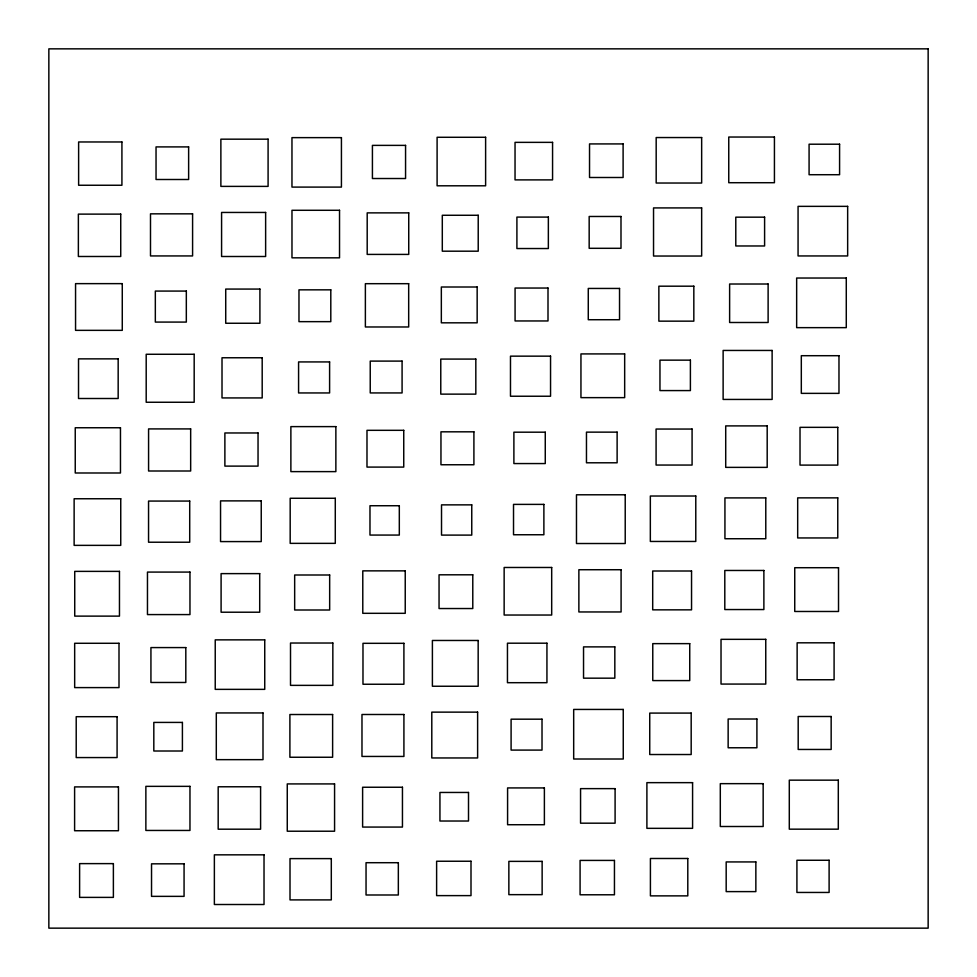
<?xml version="1.0" encoding="UTF-8"?>
<svg xmlns="http://www.w3.org/2000/svg" width="977" height="977" viewBox="0 0 977 977"><rect width="100%" height="100%" fill="white"/><g stroke="black" fill="none" stroke-linecap="round" stroke-linejoin="round"><path stroke-width="1.47" d="M928.15 48.85L48.85 48.85L48.85 928.15L928.15 928.15L928.15 48.85M774.431 137.036L728.757 137.036L728.757 182.711L774.431 182.711L774.431 137.036M485.618 137.281L437.098 137.281L437.098 185.801L485.618 185.801L485.618 137.281M341.425 137.635L291.964 137.635L291.964 187.095L341.425 187.095L341.425 137.635M701.657 137.549L656.178 137.549L656.178 183.029L701.657 183.029L701.657 137.549M268.089 139.174L220.875 139.174L220.875 186.387L268.089 186.387L268.089 139.174M121.917 141.97L78.624 141.97L78.624 185.251L121.917 185.251L121.917 141.97M552.567 142.361L515.038 142.361L515.038 179.89L552.567 179.89L552.567 142.361M623.106 143.924L589.534 143.924L589.534 177.496L623.106 177.496L623.106 143.924M839.585 144.205L809.078 144.205L809.078 174.712L839.585 174.712L839.585 144.205M405.565 145.378L372.42 145.378L372.42 178.522L405.565 178.522L405.565 145.378M188.634 146.904L156.039 146.904L156.039 179.499L188.634 179.499L188.634 146.904M847.657 206.355L798.062 206.355L798.062 255.95L847.657 255.95L847.657 206.355M701.657 207.918L653.54 207.918L653.54 256.035L701.657 256.035L701.657 207.918M339.532 210.287L291.976 210.287L291.976 257.83L339.532 257.83L339.532 210.287M265.634 212.449L221.584 212.449L221.584 256.499L265.634 256.499L265.634 212.449M408.74 212.876L367.193 212.876L367.193 254.411L408.74 254.411L408.74 212.876M192.591 213.841L150.495 213.841L150.495 255.937L192.591 255.937L192.591 213.841M120.733 214.122L78.368 214.122L78.368 256.487L120.733 256.487L120.733 214.122M478.217 215.27L442.3 215.27L442.3 251.187L478.217 251.187L478.217 215.27M620.993 216.479L589.168 216.479L589.168 248.305L620.993 248.305L620.993 216.479M548.353 217.089L516.906 217.089L516.906 248.537L548.353 248.537L548.353 217.089M764.6 217.163L735.791 217.163L735.791 245.972L764.6 245.972L764.6 217.163M846.277 278.03L796.658 278.03L796.658 327.649L846.277 327.649L846.277 278.03M122.272 283.635L75.559 283.635L75.559 330.348L122.272 330.348L122.272 283.635M408.679 283.684L365.374 283.684L365.374 326.977L408.679 326.977L408.679 283.684M768.117 284.014L729.624 284.014L729.624 322.495L768.117 322.495L768.117 284.014M693.829 286.188L658.864 286.188L658.864 321.152L693.829 321.152L693.829 286.188M477.155 287.006L441.335 287.006L441.335 322.825L477.155 322.825L477.155 287.006M547.999 288.044L515.074 288.044L515.074 320.957L547.999 320.957L547.999 288.044M619.54 288.447L588.276 288.447L588.276 319.723L619.54 319.723L619.54 288.447M259.906 289.07L225.724 289.07L225.724 323.253L259.906 323.253L259.906 289.07M330.8 289.839L298.974 289.839L298.974 321.653L330.8 321.653L330.8 289.839M186.326 291.073L155.331 291.073L155.331 322.08L186.326 322.08L186.326 291.073M772.123 350.45L723.127 350.45L723.127 399.434L772.123 399.434L772.123 350.45M624.669 353.918L580.949 353.918L580.949 397.639L624.669 397.639L624.669 353.918M194.179 354.272L146.196 354.272L146.196 402.255L194.179 402.255L194.179 354.272M838.974 355.701L801.311 355.701L801.311 393.365L838.974 393.365L838.974 355.701M550.552 356.153L510.482 356.153L510.482 396.235L550.552 396.235L550.552 356.153M262.19 357.765L222.011 357.765L222.011 397.932L262.19 397.932L262.19 357.765M118.168 358.864L78.526 358.864L78.526 398.506L118.168 398.506L118.168 358.864M475.823 359.084L440.774 359.084L440.774 394.134L475.823 394.134L475.823 359.084M690.397 360.147L659.963 360.147L659.963 390.58L690.397 390.58L690.397 360.147M402.084 361.099L370.234 361.099L370.234 392.937L402.084 392.937L402.084 361.099M329.603 361.93L298.583 361.93L298.583 392.949L329.603 392.949L329.603 361.93M767.189 425.899L725.716 425.899L725.716 467.372L767.189 467.372L767.189 425.899M335.868 426.619L290.877 426.619L290.877 471.622L335.868 471.622L335.868 426.619M837.777 427.34L800.016 427.34L800.016 465.101L837.777 465.101L837.777 427.34M120.464 427.755L75.241 427.755L75.241 472.99L120.464 472.99L120.464 427.755M190.662 428.915L148.577 428.915L148.577 470.999L190.662 470.999L190.662 428.915M692.082 429.05L656.08 429.05L656.08 465.052L692.082 465.052L692.082 429.05M403.745 430.32L366.986 430.32L366.986 467.091L403.745 467.091L403.745 430.32M473.906 431.822L440.957 431.822L440.957 464.759L473.906 464.759L473.906 431.822M617.122 432.139L586.469 432.139L586.469 462.793L617.122 462.793L617.122 432.139M545.264 432.188L513.89 432.188L513.89 463.562L545.264 463.562L545.264 432.188M258.038 432.97L224.881 432.97L224.881 466.114L258.038 466.114L258.038 432.97M625.219 494.789L576.479 494.789L576.479 543.517L625.219 543.517L625.219 494.789M695.783 496.023L650.34 496.023L650.34 541.453L695.783 541.453L695.783 496.023M765.785 497.904L724.934 497.904L724.934 538.742L765.785 538.742L765.785 497.904M837.765 497.867L797.684 497.867L797.684 537.948L837.765 537.948L837.765 497.867M335.282 498.27L290.181 498.27L290.181 543.359L335.282 543.359L335.282 498.27M120.745 498.758L74.13 498.758L74.13 545.361L120.745 545.361L120.745 498.758M261.238 500.883L220.546 500.883L220.546 541.588L261.238 541.588L261.238 500.883M189.709 501.067L148.553 501.067L148.553 542.223L189.709 542.223L189.709 501.067M543.884 504.388L513.523 504.388L513.523 534.749L543.884 534.749L543.884 504.388M471.757 504.865L441.519 504.865L441.519 535.103L471.757 535.103L471.757 504.865M399.312 505.732L369.978 505.732L369.978 535.066L399.312 535.066L399.312 505.732M551.687 567.478L504.144 567.478L504.144 615.034L551.687 615.034L551.687 567.478M838.522 567.71L794.741 567.71L794.741 611.48L838.522 611.48L838.522 567.71M621.091 569.725L578.872 569.725L578.872 611.956L621.091 611.956L621.091 569.725M763.88 570.47L724.8 570.47L724.8 609.55L763.88 609.55L763.88 570.47M405.235 570.861L362.785 570.861L362.785 613.312L405.235 613.312L405.235 570.861M691.545 571.008L652.697 571.008L652.697 609.843L691.545 609.843L691.545 571.008M119.463 571.374L74.728 571.374L74.728 616.121L119.463 616.121L119.463 571.374M189.965 572.082L147.466 572.082L147.466 614.582L189.965 614.582L189.965 572.082M259.699 573.621L221.095 573.621L221.095 612.213L259.699 612.213L259.699 573.621M472.783 574.806L439.052 574.806L439.052 608.537L472.783 608.537L472.783 574.806M329.664 575.001L294.663 575.001L294.663 610.002L329.664 610.002L329.664 575.001M765.76 639.337L721.026 639.337L721.026 684.071L765.76 684.071L765.76 639.337M264.743 639.862L215.233 639.862L215.233 689.359L264.743 689.359L264.743 639.862M478.168 640.472L432.396 640.472L432.396 686.245L478.168 686.245L478.168 640.472M834.089 642.817L797.134 642.817L797.134 679.76L834.089 679.76L834.089 642.817M332.839 643.025L290.511 643.025L290.511 685.365L332.839 685.365L332.839 643.025M546.937 643.196L507.454 643.196L507.454 682.691L546.937 682.691L546.937 643.196M118.999 643.281L74.667 643.281L74.667 687.6L118.999 687.6L118.999 643.281M403.904 643.318L362.98 643.318L362.98 684.242L403.904 684.242L403.904 643.318M689.738 643.635L652.77 643.635L652.77 680.59L689.738 680.59L689.738 643.635M614.826 646.884L583.538 646.884L583.538 678.172L614.826 678.172L614.826 646.884M185.813 647.58L150.934 647.58L150.934 682.471L185.813 682.471L185.813 647.58M623.253 709.436L573.682 709.436L573.682 759.007L623.253 759.007L623.253 709.436M477.619 712.135L431.797 712.135L431.797 757.957L477.619 757.957L477.619 712.135M262.996 712.941L216.296 712.941L216.296 759.654L262.996 759.654L262.996 712.941M691.179 713.088L649.742 713.088L649.742 754.525L691.179 754.525L691.179 713.088M403.916 714.492L361.978 714.492L361.978 756.442L403.916 756.442L403.916 714.492M332.62 714.517L289.9 714.517L289.9 757.248L332.62 757.248L332.62 714.517M831.158 716.495L798.185 716.495L798.185 749.457L831.158 749.457L831.158 716.495M117.081 716.691L76.206 716.691L76.206 757.566L117.081 757.566L117.081 716.691M542.015 719.182L511.093 719.182L511.093 750.092L542.015 750.092L542.015 719.182M756.906 719.011L728.146 719.011L728.146 747.771L756.906 747.771L756.906 719.011M182.406 722.418L153.816 722.418L153.816 751.008L182.406 751.008L182.406 722.418M838.303 780.159L789.294 780.159L789.294 829.168L838.303 829.168L838.303 780.159M692.583 782.65L646.896 782.65L646.896 828.337L692.583 828.337L692.583 782.65M763.159 783.652L720.305 783.652L720.305 826.505L763.159 826.505L763.159 783.652M334.574 783.92L287.262 783.92L287.262 831.219L334.574 831.219L334.574 783.92M189.965 786.351L145.866 786.351L145.866 830.45L189.965 830.45L189.965 786.351M118.449 786.9L74.606 786.9L74.606 830.743L118.449 830.743L118.449 786.9M260.59 786.778L218.176 786.778L218.176 829.192L260.59 829.192L260.59 786.778M402.451 787.242L362.614 787.242L362.614 827.067L402.451 827.067L402.451 787.242M544.384 787.926L507.588 787.926L507.588 824.722L544.384 824.722L544.384 787.926M615.095 788.634L580.558 788.634L580.558 823.184L615.095 823.184L615.095 788.634M468.508 792.457L439.943 792.457L439.943 821.022L468.508 821.022L468.508 792.457M264.022 854.838L214.366 854.838L214.366 904.507L264.022 904.507L264.022 854.838M687.796 858.49L650.413 858.49L650.413 895.872L687.796 895.872L687.796 858.49M331.301 858.612L290.01 858.612L290.01 899.902L331.301 899.902L331.301 858.612M614.448 860.419L580.082 860.419L580.082 894.785L614.448 894.785L614.448 860.419M829.107 860.261L796.914 860.261L796.914 892.453L829.107 892.453L829.107 860.261M470.999 861.238L436.621 861.238L436.621 895.616L470.999 895.616L470.999 861.238M542.137 861.372L508.858 861.372L508.858 894.651L542.137 894.651L542.137 861.372M755.856 861.934L726.18 861.934L726.18 891.61L755.856 891.61L755.856 861.934M398.335 862.703L366.045 862.703L366.045 894.993L398.335 894.993L398.335 862.703M113.381 863.619L79.613 863.619L79.613 897.387L113.381 897.387L113.381 863.619M184.067 863.827L151.533 863.827L151.533 896.361L184.067 896.361L184.067 863.827"/></g></svg>
